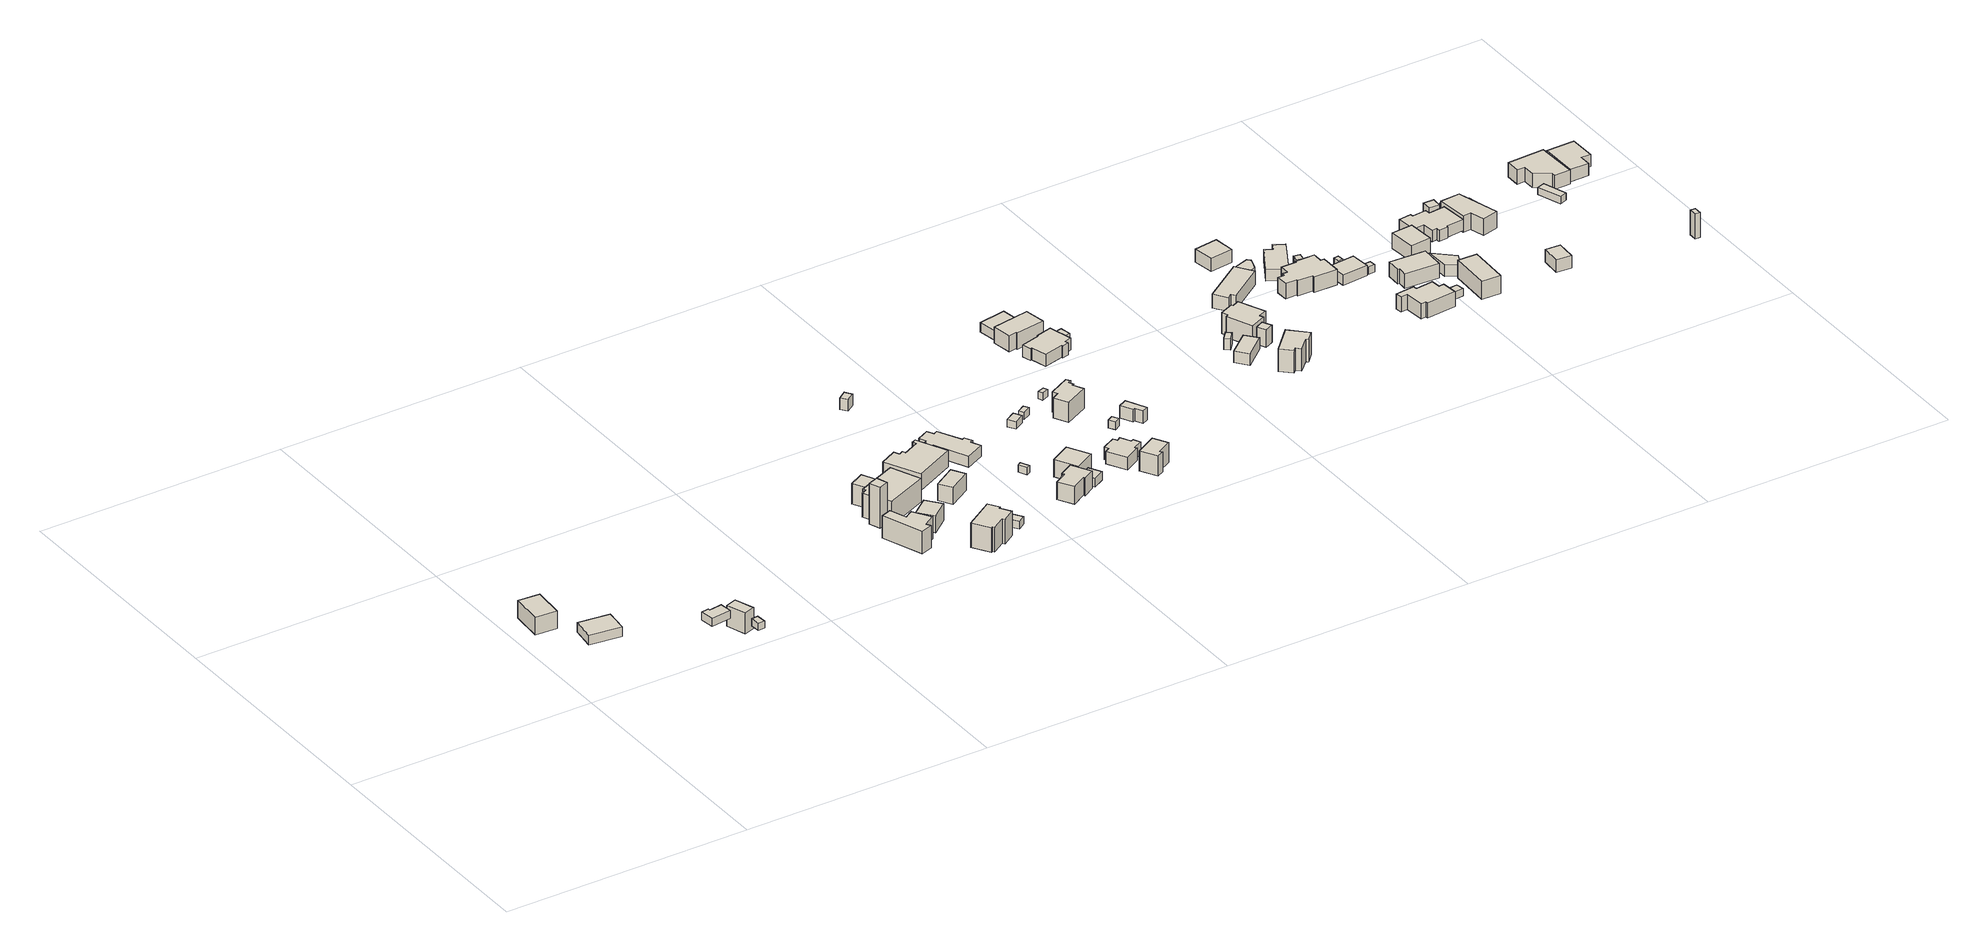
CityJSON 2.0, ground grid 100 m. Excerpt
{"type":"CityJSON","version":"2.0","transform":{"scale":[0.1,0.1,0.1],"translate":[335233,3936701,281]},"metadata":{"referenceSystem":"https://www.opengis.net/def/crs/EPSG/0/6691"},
"CityObjects":{
"building1":{"type":"Building","attributes":{"usage":"411","measuredHeight":8,"storeysAboveGround":2,"BuildingIDAttribute.prefecture":"14","BuildingIDAttribute.city":"14151","BuildingDetailAttribute.totalFloorArea":158.02,"BuildingDetailAttribute.buildingFootprintArea":79.01,"BuildingDetailAttribute.buildingStructureType":"601","BuildingDetailAttribute.buildingStructureOrgType":"1","BuildingDetailAttribute.orgUsage":"10","BuildingDetailAttribute.surveyYear":2015},"geometry":[{"type":"Solid","lod":"1","boundaries":[[[[0,1,2,3]],[[2,4,5,3]],[[1,6,4,2]],[[0,7,6,1]],[[3,5,7,0]],[[4,6,7,5]]]]}]},
"building2":{"type":"Building","attributes":{"usage":"413","measuredHeight":5.6,"storeysAboveGround":1,"BuildingIDAttribute.prefecture":"14","BuildingIDAttribute.city":"14151","BuildingDetailAttribute.totalFloorArea":98.59,"BuildingDetailAttribute.buildingFootprintArea":98.59,"BuildingDetailAttribute.buildingStructureType":"601","BuildingDetailAttribute.buildingStructureOrgType":"1","BuildingDetailAttribute.orgUsage":"30","BuildingDetailAttribute.surveyYear":2015},"geometry":[{"type":"Solid","lod":"1","boundaries":[[[[8,9,10,11]],[[10,12,13,11]],[[9,14,12,10]],[[8,15,14,9]],[[11,13,15,8]],[[12,14,15,13]]]]}]},
"building3":{"type":"Building","attributes":{"usage":"411","measuredHeight":3.6,"storeysAboveGround":1,"BuildingIDAttribute.prefecture":"14","BuildingIDAttribute.city":"14151","BuildingDetailAttribute.totalFloorArea":36.43,"BuildingDetailAttribute.buildingFootprintArea":36.43,"BuildingDetailAttribute.buildingStructureType":"601","BuildingDetailAttribute.buildingStructureOrgType":"1","BuildingDetailAttribute.orgUsage":"10","BuildingDetailAttribute.surveyYear":2015},"geometry":[{"type":"Solid","lod":"1","boundaries":[[[[16,17,18,19,20,21]],[[20,22,23,21]],[[19,24,22,20]],[[18,25,24,19]],[[17,26,25,18]],[[16,27,26,17]],[[21,23,27,16]],[[22,24,25,26,27,23]]]]}]},
"building4":{"type":"Building","attributes":{"usage":"411","measuredHeight":9.7,"storeysAboveGround":1,"BuildingIDAttribute.prefecture":"14","BuildingIDAttribute.city":"14151","BuildingDetailAttribute.totalFloorArea":30.58,"BuildingDetailAttribute.buildingFootprintArea":30.58,"BuildingDetailAttribute.buildingStructureType":"601","BuildingDetailAttribute.buildingStructureOrgType":"1","BuildingDetailAttribute.orgUsage":"10","BuildingDetailAttribute.surveyYear":2015,"BuildingLandSlideRiskAttribute.description":"1","BuildingLandSlideRiskAttribute.areaType":"1"},"geometry":[{"type":"Solid","lod":"1","boundaries":[[[[28,29,30,31]],[[30,32,33,31]],[[29,34,32,30]],[[28,35,34,29]],[[31,33,35,28]],[[32,34,35,33]]]]}]},
"building5":{"type":"Building","attributes":{"BuildingIDAttribute.prefecture":"14","BuildingIDAttribute.city":"14151","BuildingDetailAttribute.surveyYear":2015,"BuildingLandSlideRiskAttribute.description":"1","BuildingLandSlideRiskAttribute.areaType":"1"},"geometry":[{"type":"Solid","lod":"1","boundaries":[[[[36,37,38,39]],[[38,40,41,39]],[[37,42,40,38]],[[36,43,42,37]],[[39,41,43,36]],[[40,42,43,41]]]]}]},
"building6":{"type":"Building","attributes":{"measuredHeight":18.6,"BuildingIDAttribute.prefecture":"14","BuildingIDAttribute.city":"14151","BuildingDetailAttribute.surveyYear":2015,"BuildingLandSlideRiskAttribute.description":"1","BuildingLandSlideRiskAttribute.areaType":"1"},"geometry":[{"type":"Solid","lod":"1","boundaries":[[[[44,45,46,47]],[[46,48,49,47]],[[45,50,48,46]],[[44,51,50,45]],[[47,49,51,44]],[[48,50,51,49]]]]}]},
"building7":{"type":"Building","attributes":{"usage":"411","measuredHeight":10.2,"storeysAboveGround":2,"BuildingIDAttribute.prefecture":"14","BuildingIDAttribute.city":"14151","BuildingDetailAttribute.totalFloorArea":179.81,"BuildingDetailAttribute.buildingFootprintArea":89.91,"BuildingDetailAttribute.buildingStructureType":"601","BuildingDetailAttribute.buildingStructureOrgType":"1","BuildingDetailAttribute.orgUsage":"10","BuildingDetailAttribute.surveyYear":2015,"BuildingLandSlideRiskAttribute.description":"1","BuildingLandSlideRiskAttribute.areaType":"1"},"geometry":[{"type":"Solid","lod":"1","boundaries":[[[[52,53,54,55,56,57,58,59]],[[58,60,61,59]],[[57,62,60,58]],[[56,63,62,57]],[[55,64,63,56]],[[54,65,64,55]],[[53,66,65,54]],[[52,67,66,53]],[[59,61,67,52]],[[60,62,63,64,65,66,67,61]]]]}]},
"building8":{"type":"Building","attributes":{"usage":"411","measuredHeight":12.3,"storeysAboveGround":1,"BuildingIDAttribute.prefecture":"14","BuildingIDAttribute.city":"14151","BuildingDetailAttribute.totalFloorArea":30.19,"BuildingDetailAttribute.buildingFootprintArea":30.19,"BuildingDetailAttribute.buildingStructureType":"601","BuildingDetailAttribute.buildingStructureOrgType":"1","BuildingDetailAttribute.orgUsage":"10","BuildingDetailAttribute.surveyYear":2015,"BuildingLandSlideRiskAttribute.description":"1","BuildingLandSlideRiskAttribute.areaType":"1"},"geometry":[{"type":"Solid","lod":"1","boundaries":[[[[68,69,70,71]],[[70,72,73,71]],[[69,74,72,70]],[[68,75,74,69]],[[71,73,75,68]],[[72,74,75,73]]]]}]},
"building9":{"type":"Building","attributes":{"usage":"411","measuredHeight":12.7,"storeysAboveGround":2,"BuildingIDAttribute.prefecture":"14","BuildingIDAttribute.city":"14151","BuildingDetailAttribute.totalFloorArea":343,"BuildingDetailAttribute.buildingFootprintArea":171.5,"BuildingDetailAttribute.buildingStructureType":"601","BuildingDetailAttribute.buildingStructureOrgType":"1","BuildingDetailAttribute.orgUsage":"10","BuildingDetailAttribute.surveyYear":2015,"BuildingLandSlideRiskAttribute.description":"1","BuildingLandSlideRiskAttribute.areaType":"1"},"geometry":[{"type":"Solid","lod":"1","boundaries":[[[[76,77,78,79,80,81,82,83]],[[82,84,85,83]],[[81,86,84,82]],[[80,87,86,81]],[[79,88,87,80]],[[78,89,88,79]],[[77,90,89,78]],[[76,91,90,77]],[[83,85,91,76]],[[84,86,87,88,89,90,91,85]]]]}]},
"building10":{"type":"Building","attributes":{"usage":"411","measuredHeight":8,"storeysAboveGround":1,"BuildingIDAttribute.prefecture":"14","BuildingIDAttribute.city":"14151","BuildingDetailAttribute.totalFloorArea":50.94,"BuildingDetailAttribute.buildingFootprintArea":50.94,"BuildingDetailAttribute.buildingStructureType":"601","BuildingDetailAttribute.buildingStructureOrgType":"1","BuildingDetailAttribute.orgUsage":"10","BuildingDetailAttribute.surveyYear":2015,"BuildingLandSlideRiskAttribute.description":"1","BuildingLandSlideRiskAttribute.areaType":"1"},"geometry":[{"type":"Solid","lod":"1","boundaries":[[[[92,93,94,95]],[[94,96,97,95]],[[93,98,96,94]],[[92,99,98,93]],[[95,97,99,92]],[[96,98,99,97]]]]}]},
"building11":{"type":"Building","attributes":{"usage":"411","measuredHeight":11.7,"storeysAboveGround":1,"BuildingIDAttribute.prefecture":"14","BuildingIDAttribute.city":"14151","BuildingDetailAttribute.totalFloorArea":101.16,"BuildingDetailAttribute.buildingFootprintArea":101.16,"BuildingDetailAttribute.buildingStructureType":"601","BuildingDetailAttribute.buildingStructureOrgType":"1","BuildingDetailAttribute.orgUsage":"10","BuildingDetailAttribute.surveyYear":2015,"BuildingLandSlideRiskAttribute.description":"1","BuildingLandSlideRiskAttribute.areaType":"1"},"geometry":[{"type":"Solid","lod":"1","boundaries":[[[[100,101,102,103,104,105,106,107,108,109]],[[108,110,111,109]],[[107,112,110,108]],[[106,113,112,107]],[[105,114,113,106]],[[104,115,114,105]],[[103,116,115,104]],[[102,117,116,103]],[[101,118,117,102]],[[100,119,118,101]],[[109,111,119,100]],[[110,112,113,114,115,116,117,118,119,111]]]]}]},
"building12":{"type":"Building","attributes":{"usage":"411","measuredHeight":3.4,"storeysAboveGround":1,"BuildingIDAttribute.prefecture":"14","BuildingIDAttribute.city":"14151","BuildingDetailAttribute.totalFloorArea":14.78,"BuildingDetailAttribute.buildingFootprintArea":14.78,"BuildingDetailAttribute.buildingStructureType":"601","BuildingDetailAttribute.buildingStructureOrgType":"1","BuildingDetailAttribute.orgUsage":"10","BuildingDetailAttribute.surveyYear":2015},"geometry":[{"type":"Solid","lod":"1","boundaries":[[[[120,121,122,123]],[[122,124,125,123]],[[121,126,124,122]],[[120,127,126,121]],[[123,125,127,120]],[[124,126,127,125]]]]}]},
"building13":{"type":"Building","attributes":{"usage":"413","measuredHeight":7.9,"storeysAboveGround":2,"BuildingIDAttribute.prefecture":"14","BuildingIDAttribute.city":"14151","BuildingDetailAttribute.totalFloorArea":88.76,"BuildingDetailAttribute.buildingFootprintArea":44.38,"BuildingDetailAttribute.buildingStructureType":"601","BuildingDetailAttribute.buildingStructureOrgType":"1","BuildingDetailAttribute.orgUsage":"30","BuildingDetailAttribute.surveyYear":2015},"geometry":[{"type":"Solid","lod":"1","boundaries":[[[[128,129,130,131]],[[130,132,133,131]],[[129,134,132,130]],[[128,135,134,129]],[[131,133,135,128]],[[132,134,135,133]]]]}]},
"building14":{"type":"Building","attributes":{"usage":"413","measuredHeight":9,"storeysAboveGround":2,"BuildingIDAttribute.prefecture":"14","BuildingIDAttribute.city":"14151","BuildingDetailAttribute.totalFloorArea":350.85,"BuildingDetailAttribute.buildingFootprintArea":175.43,"BuildingDetailAttribute.buildingStructureType":"601","BuildingDetailAttribute.buildingStructureOrgType":"1","BuildingDetailAttribute.orgUsage":"30","BuildingDetailAttribute.surveyYear":2015},"geometry":[{"type":"Solid","lod":"1","boundaries":[[[[136,137,138,139,140,141,142,143,144,145]],[[144,146,147,145]],[[143,148,146,144]],[[142,149,148,143]],[[141,150,149,142]],[[140,151,150,141]],[[139,152,151,140]],[[138,153,152,139]],[[137,154,153,138]],[[136,155,154,137]],[[145,147,155,136]],[[146,148,149,150,151,152,153,154,155,147]]]]}]},
"building15":{"type":"Building","attributes":{"usage":"402","measuredHeight":5.9,"storeysAboveGround":2,"BuildingIDAttribute.prefecture":"14","BuildingIDAttribute.city":"14151","BuildingDetailAttribute.totalFloorArea":303.35,"BuildingDetailAttribute.buildingFootprintArea":151.68,"BuildingDetailAttribute.buildingStructureType":"601","BuildingDetailAttribute.buildingStructureOrgType":"1","BuildingDetailAttribute.orgUsage":"72","BuildingDetailAttribute.surveyYear":2015},"geometry":[{"type":"Solid","lod":"1","boundaries":[[[[156,157,158,159,160,161,162,163,164,165,166,167,168,169,170,171]],[[170,172,173,171]],[[169,174,172,170]],[[168,175,174,169]],[[167,176,175,168]],[[166,177,176,167]],[[165,178,177,166]],[[164,179,178,165]],[[163,180,179,164]],[[162,181,180,163]],[[161,182,181,162]],[[160,183,182,161]],[[159,184,183,160]],[[158,185,184,159]],[[157,186,185,158]],[[156,187,186,157]],[[171,173,187,156]],[[172,174,175,176,177,178,179,180,181,182,183,184,185,186,187,173]]]]}]},
"building16":{"type":"Building","attributes":{"measuredHeight":4.9,"BuildingIDAttribute.prefecture":"14","BuildingIDAttribute.city":"14151","BuildingDetailAttribute.surveyYear":2015,"BuildingLandSlideRiskAttribute.description":"1","BuildingLandSlideRiskAttribute.areaType":"1"},"geometry":[{"type":"Solid","lod":"1","boundaries":[[[[188,189,190,191]],[[190,192,193,191]],[[189,194,192,190]],[[188,195,194,189]],[[191,193,195,188]],[[192,194,195,193]]]]}]},
"building17":{"type":"Building","attributes":{"BuildingIDAttribute.prefecture":"14","BuildingIDAttribute.city":"14151","BuildingDetailAttribute.surveyYear":2015},"geometry":[{"type":"Solid","lod":"1","boundaries":[[[[196,197,198,199]],[[198,200,201,199]],[[197,202,200,198]],[[196,203,202,197]],[[199,201,203,196]],[[200,202,203,201]]]]}]},
"building18":{"type":"Building","attributes":{"usage":"411","measuredHeight":8.3,"storeysAboveGround":2,"BuildingIDAttribute.prefecture":"14","BuildingIDAttribute.city":"14151","BuildingDetailAttribute.totalFloorArea":132.23,"BuildingDetailAttribute.buildingFootprintArea":66.11,"BuildingDetailAttribute.buildingStructureType":"601","BuildingDetailAttribute.buildingStructureOrgType":"1","BuildingDetailAttribute.orgUsage":"10","BuildingDetailAttribute.surveyYear":2015},"geometry":[{"type":"Solid","lod":"1","boundaries":[[[[204,205,206,207,208,209,210,211]],[[210,212,213,211]],[[209,214,212,210]],[[208,215,214,209]],[[207,216,215,208]],[[206,217,216,207]],[[205,218,217,206]],[[204,219,218,205]],[[211,213,219,204]],[[212,214,215,216,217,218,219,213]]]]}]},
"building19":{"type":"Building","attributes":{"measuredHeight":4,"BuildingIDAttribute.prefecture":"14","BuildingIDAttribute.city":"14151","BuildingDetailAttribute.surveyYear":2015},"geometry":[{"type":"Solid","lod":"1","boundaries":[[[[220,221,222,223]],[[222,224,225,223]],[[221,226,224,222]],[[220,227,226,221]],[[223,225,227,220]],[[224,226,227,225]]]]}]},
"building20":{"type":"Building","attributes":{"usage":"411","measuredHeight":8.5,"storeysAboveGround":2,"BuildingIDAttribute.prefecture":"14","BuildingIDAttribute.city":"14151","BuildingDetailAttribute.totalFloorArea":126.41,"BuildingDetailAttribute.buildingFootprintArea":63.2,"BuildingDetailAttribute.buildingStructureType":"601","BuildingDetailAttribute.buildingStructureOrgType":"1","BuildingDetailAttribute.orgUsage":"10","BuildingDetailAttribute.surveyYear":2015},"geometry":[{"type":"Solid","lod":"1","boundaries":[[[[228,229,230,231]],[[230,232,233,231]],[[229,234,232,230]],[[228,235,234,229]],[[231,233,235,228]],[[232,234,235,233]]]]}]},
"building21":{"type":"Building","attributes":{"BuildingIDAttribute.prefecture":"14","BuildingIDAttribute.city":"14151","BuildingDetailAttribute.surveyYear":2015},"geometry":[{"type":"Solid","lod":"1","boundaries":[[[[236,237,238,239]],[[238,240,241,239]],[[237,242,240,238]],[[236,243,242,237]],[[239,241,243,236]],[[240,242,243,241]]]]}]},
"building22":{"type":"Building","attributes":{"measuredHeight":6.2,"BuildingIDAttribute.prefecture":"14","BuildingIDAttribute.city":"14151","BuildingDetailAttribute.surveyYear":2015},"geometry":[{"type":"Solid","lod":"1","boundaries":[[[[244,245,246,247,248,249,250,251,252,253,254,255]],[[254,256,257,255]],[[253,258,256,254]],[[252,259,258,253]],[[251,260,259,252]],[[250,261,260,251]],[[249,262,261,250]],[[248,263,262,249]],[[247,264,263,248]],[[246,265,264,247]],[[245,266,265,246]],[[244,267,266,245]],[[255,257,267,244]],[[256,258,259,260,261,262,263,264,265,266,267,257]]]]}]},
"building23":{"type":"Building","attributes":{"BuildingIDAttribute.prefecture":"14","BuildingIDAttribute.city":"14151","BuildingDetailAttribute.surveyYear":2015},"geometry":[{"type":"Solid","lod":"1","boundaries":[[[[268,269,270,271]],[[270,272,273,271]],[[269,274,272,270]],[[268,275,274,269]],[[271,273,275,268]],[[272,274,275,273]]]]}]},
"building24":{"type":"Building","attributes":{"usage":"411","measuredHeight":8.8,"storeysAboveGround":1,"BuildingIDAttribute.prefecture":"14","BuildingIDAttribute.city":"14151","BuildingDetailAttribute.totalFloorArea":54.33,"BuildingDetailAttribute.buildingFootprintArea":54.33,"BuildingDetailAttribute.buildingStructureType":"601","BuildingDetailAttribute.buildingStructureOrgType":"1","BuildingDetailAttribute.orgUsage":"10","BuildingDetailAttribute.surveyYear":2015},"geometry":[{"type":"Solid","lod":"1","boundaries":[[[[276,277,278,279,280,281]],[[280,282,283,281]],[[279,284,282,280]],[[278,285,284,279]],[[277,286,285,278]],[[276,287,286,277]],[[281,283,287,276]],[[282,284,285,286,287,283]]]]}]},
"building25":{"type":"Building","attributes":{"usage":"411","measuredHeight":9.1,"storeysAboveGround":2,"BuildingIDAttribute.prefecture":"14","BuildingIDAttribute.city":"14151","BuildingDetailAttribute.totalFloorArea":153.65,"BuildingDetailAttribute.buildingFootprintArea":76.83,"BuildingDetailAttribute.buildingStructureType":"601","BuildingDetailAttribute.buildingStructureOrgType":"1","BuildingDetailAttribute.orgUsage":"10","BuildingDetailAttribute.surveyYear":2015},"geometry":[{"type":"Solid","lod":"1","boundaries":[[[[288,289,290,291,292,293,294,295,296,297]],[[296,298,299,297]],[[295,300,298,296]],[[294,301,300,295]],[[293,302,301,294]],[[292,303,302,293]],[[291,304,303,292]],[[290,305,304,291]],[[289,306,305,290]],[[288,307,306,289]],[[297,299,307,288]],[[298,300,301,302,303,304,305,306,307,299]]]]}]},
"building26":{"type":"Building","attributes":{"measuredHeight":3.6,"BuildingIDAttribute.prefecture":"14","BuildingIDAttribute.city":"14151","BuildingDetailAttribute.surveyYear":2015},"geometry":[{"type":"Solid","lod":"1","boundaries":[[[[308,309,310,311]],[[310,312,313,311]],[[309,314,312,310]],[[308,315,314,309]],[[311,313,315,308]],[[312,314,315,313]]]]}]},
"building27":{"type":"Building","attributes":{"BuildingIDAttribute.prefecture":"14","BuildingIDAttribute.city":"14151","BuildingDetailAttribute.surveyYear":2015},"geometry":[{"type":"Solid","lod":"1","boundaries":[[[[316,317,318,319]],[[318,320,321,319]],[[317,322,320,318]],[[316,323,322,317]],[[319,321,323,316]],[[320,322,323,321]]]]}]},
"building28":{"type":"Building","attributes":{"usage":"431","measuredHeight":5.6,"storeysAboveGround":1,"BuildingIDAttribute.prefecture":"14","BuildingIDAttribute.city":"14151","BuildingDetailAttribute.totalFloorArea":30.93,"BuildingDetailAttribute.buildingFootprintArea":30.93,"BuildingDetailAttribute.buildingStructureType":"610","BuildingDetailAttribute.buildingStructureOrgType":"2","BuildingDetailAttribute.orgUsage":"143","BuildingDetailAttribute.surveyYear":2015},"geometry":[{"type":"Solid","lod":"1","boundaries":[[[[324,325,326,327,328,329]],[[328,330,331,329]],[[327,332,330,328]],[[326,333,332,327]],[[325,334,333,326]],[[324,335,334,325]],[[329,331,335,324]],[[330,332,333,334,335,331]]]]}]},
"building29":{"type":"Building","attributes":{"usage":"411","measuredHeight":6.2,"storeysAboveGround":1,"BuildingIDAttribute.prefecture":"14","BuildingIDAttribute.city":"14151","BuildingDetailAttribute.totalFloorArea":119.55,"BuildingDetailAttribute.buildingFootprintArea":119.55,"BuildingDetailAttribute.buildingStructureType":"601","BuildingDetailAttribute.buildingStructureOrgType":"1","BuildingDetailAttribute.orgUsage":"10","BuildingDetailAttribute.surveyYear":2015},"geometry":[{"type":"Solid","lod":"1","boundaries":[[[[336,337,338,339,340,341,342,343,344,345,346,347]],[[346,348,349,347]],[[345,350,348,346]],[[344,351,350,345]],[[343,352,351,344]],[[342,353,352,343]],[[341,354,353,342]],[[340,355,354,341]],[[339,356,355,340]],[[338,357,356,339]],[[337,358,357,338]],[[336,359,358,337]],[[347,349,359,336]],[[348,350,351,352,353,354,355,356,357,358,359,349]]]]}]},
"building30":{"type":"Building","attributes":{"usage":"411","measuredHeight":7.7,"storeysAboveGround":2,"BuildingIDAttribute.prefecture":"14","BuildingIDAttribute.city":"14151","BuildingDetailAttribute.totalFloorArea":180.57,"BuildingDetailAttribute.buildingFootprintArea":90.29,"BuildingDetailAttribute.buildingStructureType":"601","BuildingDetailAttribute.buildingStructureOrgType":"1","BuildingDetailAttribute.orgUsage":"10","BuildingDetailAttribute.surveyYear":2015},"geometry":[{"type":"Solid","lod":"1","boundaries":[[[[360,361,362,363,364,365]],[[364,366,367,365]],[[363,368,366,364]],[[362,369,368,363]],[[361,370,369,362]],[[360,371,370,361]],[[365,367,371,360]],[[366,368,369,370,371,367]]]]}]},
"building31":{"type":"Building","attributes":{"usage":"411","measuredHeight":4.7,"storeysAboveGround":1,"BuildingIDAttribute.prefecture":"14","BuildingIDAttribute.city":"14151","BuildingDetailAttribute.totalFloorArea":70.05,"BuildingDetailAttribute.buildingFootprintArea":70.05,"BuildingDetailAttribute.buildingStructureType":"601","BuildingDetailAttribute.buildingStructureOrgType":"1","BuildingDetailAttribute.orgUsage":"10","BuildingDetailAttribute.surveyYear":2015},"geometry":[{"type":"Solid","lod":"1","boundaries":[[[[372,373,374,375]],[[374,376,377,375]],[[373,378,376,374]],[[372,379,378,373]],[[375,377,379,372]],[[376,378,379,377]]]]}]},
"building32":{"type":"Building","attributes":{"BuildingIDAttribute.prefecture":"14","BuildingIDAttribute.city":"14151","BuildingDetailAttribute.surveyYear":2015},"geometry":[{"type":"Solid","lod":"1","boundaries":[[[[380,381,382,383]],[[382,384,385,383]],[[381,386,384,382]],[[380,387,386,381]],[[383,385,387,380]],[[384,386,387,385]]]]}]},
"building33":{"type":"Building","attributes":{"usage":"411","measuredHeight":9.5,"storeysAboveGround":1,"BuildingIDAttribute.prefecture":"14","BuildingIDAttribute.city":"14151","BuildingDetailAttribute.totalFloorArea":54.82,"BuildingDetailAttribute.buildingFootprintArea":54.82,"BuildingDetailAttribute.buildingStructureType":"601","BuildingDetailAttribute.buildingStructureOrgType":"1","BuildingDetailAttribute.orgUsage":"10","BuildingDetailAttribute.surveyYear":2015},"geometry":[{"type":"Solid","lod":"1","boundaries":[[[[388,389,390,391]],[[390,392,393,391]],[[389,394,392,390]],[[388,395,394,389]],[[391,393,395,388]],[[392,394,395,393]]]]}]},
"building34":{"type":"Building","attributes":{"usage":"411","measuredHeight":5.6,"storeysAboveGround":1,"BuildingIDAttribute.prefecture":"14","BuildingIDAttribute.city":"14151","BuildingDetailAttribute.totalFloorArea":8.35,"BuildingDetailAttribute.buildingFootprintArea":8.35,"BuildingDetailAttribute.buildingStructureType":"601","BuildingDetailAttribute.buildingStructureOrgType":"1","BuildingDetailAttribute.orgUsage":"10","BuildingDetailAttribute.surveyYear":2015},"geometry":[{"type":"Solid","lod":"1","boundaries":[[[[396,397,398,399]],[[398,400,401,399]],[[397,402,400,398]],[[396,403,402,397]],[[399,401,403,396]],[[400,402,403,401]]]]}]},
"building35":{"type":"Building","attributes":{"usage":"411","measuredHeight":10.2,"storeysAboveGround":2,"BuildingIDAttribute.prefecture":"14","BuildingIDAttribute.city":"14151","BuildingDetailAttribute.totalFloorArea":150.06,"BuildingDetailAttribute.buildingFootprintArea":75.03,"BuildingDetailAttribute.buildingStructureType":"601","BuildingDetailAttribute.buildingStructureOrgType":"1","BuildingDetailAttribute.orgUsage":"10","BuildingDetailAttribute.surveyYear":2015},"geometry":[{"type":"Solid","lod":"1","boundaries":[[[[404,405,406,407,408,409,410,411]],[[410,412,413,411]],[[409,414,412,410]],[[408,415,414,409]],[[407,416,415,408]],[[406,417,416,407]],[[405,418,417,406]],[[404,419,418,405]],[[411,413,419,404]],[[412,414,415,416,417,418,419,413]]]]}]},
"building36":{"type":"Building","attributes":{"measuredHeight":10.4,"BuildingIDAttribute.prefecture":"14","BuildingIDAttribute.city":"14151","BuildingDetailAttribute.surveyYear":2015},"geometry":[{"type":"Solid","lod":"1","boundaries":[[[[420,421,422,423]],[[422,424,425,423]],[[421,426,424,422]],[[420,427,426,421]],[[423,425,427,420]],[[424,426,427,425]]]]}]},
"building37":{"type":"Building","attributes":{"usage":"411","measuredHeight":10.1,"storeysAboveGround":2,"BuildingIDAttribute.prefecture":"14","BuildingIDAttribute.city":"14151","BuildingDetailAttribute.totalFloorArea":190.85,"BuildingDetailAttribute.buildingFootprintArea":95.42,"BuildingDetailAttribute.buildingStructureType":"601","BuildingDetailAttribute.buildingStructureOrgType":"1","BuildingDetailAttribute.orgUsage":"10","BuildingDetailAttribute.surveyYear":2015},"geometry":[{"type":"Solid","lod":"1","boundaries":[[[[428,429,430,431,432,433,434,435,436,437]],[[436,438,439,437]],[[435,440,438,436]],[[434,441,440,435]],[[433,442,441,434]],[[432,443,442,433]],[[431,444,443,432]],[[430,445,444,431]],[[429,446,445,430]],[[428,447,446,429]],[[437,439,447,428]],[[438,440,441,442,443,444,445,446,447,439]]]]}]},
"building38":{"type":"Building","attributes":{"usage":"441","measuredHeight":7.4,"storeysAboveGround":1,"BuildingIDAttribute.prefecture":"14","BuildingIDAttribute.city":"14151","BuildingDetailAttribute.totalFloorArea":125.45,"BuildingDetailAttribute.buildingFootprintArea":125.45,"BuildingDetailAttribute.buildingStructureType":"610","BuildingDetailAttribute.buildingStructureOrgType":"2","BuildingDetailAttribute.orgUsage":"172","BuildingDetailAttribute.surveyYear":2015},"geometry":[{"type":"Solid","lod":"1","boundaries":[[[[448,449,450,451,452,453]],[[452,454,455,453]],[[451,456,454,452]],[[450,457,456,451]],[[449,458,457,450]],[[448,459,458,449]],[[453,455,459,448]],[[454,456,457,458,459,455]]]]}]},
"building39":{"type":"Building","attributes":{"measuredHeight":5.8,"BuildingIDAttribute.prefecture":"14","BuildingIDAttribute.city":"14151","BuildingDetailAttribute.surveyYear":2015},"geometry":[{"type":"Solid","lod":"1","boundaries":[[[[460,461,462,463,464]],[[463,465,466,464]],[[462,467,465,463]],[[461,468,467,462]],[[460,469,468,461]],[[464,466,469,460]],[[465,467,468,469,466]]]]}]},
"building40":{"type":"Building","attributes":{"usage":"413","measuredHeight":5.8,"storeysAboveGround":2,"BuildingIDAttribute.prefecture":"14","BuildingIDAttribute.city":"14151","BuildingDetailAttribute.totalFloorArea":111.62,"BuildingDetailAttribute.buildingFootprintArea":55.81,"BuildingDetailAttribute.buildingStructureType":"601","BuildingDetailAttribute.buildingStructureOrgType":"1","BuildingDetailAttribute.orgUsage":"30","BuildingDetailAttribute.surveyYear":2015},"geometry":[{"type":"Solid","lod":"1","boundaries":[[[[470,471,472,473]],[[472,474,475,473]],[[471,476,474,472]],[[470,477,476,471]],[[473,475,477,470]],[[474,476,477,475]]]]}]},
"building41":{"type":"Building","attributes":{"usage":"411","measuredHeight":7.7,"storeysAboveGround":1,"BuildingIDAttribute.prefecture":"14","BuildingIDAttribute.city":"14151","BuildingDetailAttribute.totalFloorArea":169.45,"BuildingDetailAttribute.buildingFootprintArea":169.45,"BuildingDetailAttribute.buildingStructureType":"601","BuildingDetailAttribute.buildingStructureOrgType":"1","BuildingDetailAttribute.orgUsage":"10","BuildingDetailAttribute.surveyYear":2015},"geometry":[{"type":"Solid","lod":"1","boundaries":[[[[478,479,480,481,482,483,484,485,486,487,488,489,490,491,492,493]],[[492,494,495,493]],[[491,496,494,492]],[[490,497,496,491]],[[489,498,497,490]],[[488,499,498,489]],[[487,500,499,488]],[[486,501,500,487]],[[485,502,501,486]],[[484,503,502,485]],[[483,504,503,484]],[[482,505,504,483]],[[481,506,505,482]],[[480,507,506,481]],[[479,508,507,480]],[[478,509,508,479]],[[493,495,509,478]],[[494,496,497,498,499,500,501,502,503,504,505,506,507,508,509,495]]]]}]},
"building42":{"type":"Building","attributes":{"usage":"441","measuredHeight":6,"storeysAboveGround":1,"BuildingIDAttribute.prefecture":"14","BuildingIDAttribute.city":"14151","BuildingDetailAttribute.totalFloorArea":97.37,"BuildingDetailAttribute.buildingFootprintArea":97.37,"BuildingDetailAttribute.buildingStructureType":"601","BuildingDetailAttribute.buildingStructureOrgType":"1","BuildingDetailAttribute.orgUsage":"180","BuildingDetailAttribute.surveyYear":2015},"geometry":[{"type":"Solid","lod":"1","boundaries":[[[[510,511,512,513,514,515]],[[514,516,517,515]],[[513,518,516,514]],[[512,519,518,513]],[[511,520,519,512]],[[510,521,520,511]],[[515,517,521,510]],[[516,518,519,520,521,517]]]]}]},
"building43":{"type":"Building","attributes":{"usage":"411","measuredHeight":7.4,"storeysAboveGround":1,"BuildingIDAttribute.prefecture":"14","BuildingIDAttribute.city":"14151","BuildingDetailAttribute.totalFloorArea":125.58,"BuildingDetailAttribute.buildingFootprintArea":125.58,"BuildingDetailAttribute.buildingStructureType":"601","BuildingDetailAttribute.buildingStructureOrgType":"1","BuildingDetailAttribute.orgUsage":"10","BuildingDetailAttribute.surveyYear":2015},"geometry":[{"type":"Solid","lod":"1","boundaries":[[[[522,523,524,525,526,527,528,529,530,531,532,533]],[[532,534,535,533]],[[531,536,534,532]],[[530,537,536,531]],[[529,538,537,530]],[[528,539,538,529]],[[527,540,539,528]],[[526,541,540,527]],[[525,542,541,526]],[[524,543,542,525]],[[523,544,543,524]],[[522,545,544,523]],[[533,535,545,522]],[[534,536,537,538,539,540,541,542,543,544,545,535]]]]}]},
"building44":{"type":"Building","attributes":{"BuildingIDAttribute.prefecture":"14","BuildingIDAttribute.city":"14151","BuildingDetailAttribute.surveyYear":2015},"geometry":[{"type":"Solid","lod":"1","boundaries":[[[[546,547,548,549]],[[548,550,551,549]],[[547,552,550,548]],[[546,553,552,547]],[[549,551,553,546]],[[550,552,553,551]]]]}]},
"building45":{"type":"Building","attributes":{"usage":"411","measuredHeight":5.8,"storeysAboveGround":1,"BuildingIDAttribute.prefecture":"14","BuildingIDAttribute.city":"14151","BuildingDetailAttribute.totalFloorArea":81.58,"BuildingDetailAttribute.buildingFootprintArea":81.58,"BuildingDetailAttribute.buildingStructureType":"610","BuildingDetailAttribute.buildingStructureOrgType":"2","BuildingDetailAttribute.orgUsage":"10","BuildingDetailAttribute.surveyYear":2015},"geometry":[{"type":"Solid","lod":"1","boundaries":[[[[554,555,556,557,558,559]],[[558,560,561,559]],[[557,562,560,558]],[[556,563,562,557]],[[555,564,563,556]],[[554,565,564,555]],[[559,561,565,554]],[[560,562,563,564,565,561]]]]}]},
"building46":{"type":"Building","attributes":{"BuildingIDAttribute.prefecture":"14","BuildingIDAttribute.city":"14151","BuildingDetailAttribute.surveyYear":2015},"geometry":[{"type":"Solid","lod":"1","boundaries":[[[[566,567,568,569]],[[568,570,571,569]],[[567,572,570,568]],[[566,573,572,567]],[[569,571,573,566]],[[570,572,573,571]]]]}]},
"building47":{"type":"Building","attributes":{"usage":"411","storeysAboveGround":1,"BuildingIDAttribute.prefecture":"14","BuildingIDAttribute.city":"14151","BuildingDetailAttribute.totalFloorArea":10.21,"BuildingDetailAttribute.buildingFootprintArea":10.21,"BuildingDetailAttribute.buildingStructureType":"601","BuildingDetailAttribute.buildingStructureOrgType":"1","BuildingDetailAttribute.orgUsage":"10","BuildingDetailAttribute.surveyYear":2015},"geometry":[{"type":"Solid","lod":"1","boundaries":[[[[574,575,576,577]],[[576,578,579,577]],[[575,580,578,576]],[[574,581,580,575]],[[577,579,581,574]],[[578,580,581,579]]]]}]},
"building48":{"type":"Building","attributes":{"BuildingIDAttribute.prefecture":"14","BuildingIDAttribute.city":"14151","BuildingDetailAttribute.surveyYear":2015},"geometry":[{"type":"Solid","lod":"1","boundaries":[[[[582,583,584,585]],[[584,586,587,585]],[[583,588,586,584]],[[582,589,588,583]],[[585,587,589,582]],[[586,588,589,587]]]]}]},
"building49":{"type":"Building","attributes":{"usage":"411","measuredHeight":7.1,"storeysAboveGround":2,"BuildingIDAttribute.prefecture":"14","BuildingIDAttribute.city":"14151","BuildingDetailAttribute.totalFloorArea":193.07,"BuildingDetailAttribute.buildingFootprintArea":96.53,"BuildingDetailAttribute.buildingStructureType":"601","BuildingDetailAttribute.buildingStructureOrgType":"1","BuildingDetailAttribute.orgUsage":"10","BuildingDetailAttribute.surveyYear":2015},"geometry":[{"type":"Solid","lod":"1","boundaries":[[[[590,591,592,593,594,595]],[[594,596,597,595]],[[593,598,596,594]],[[592,599,598,593]],[[591,600,599,592]],[[590,601,600,591]],[[595,597,601,590]],[[596,598,599,600,601,597]]]]}]},
"building50":{"type":"Building","attributes":{"usage":"411","measuredHeight":10.2,"storeysAboveGround":2,"BuildingIDAttribute.prefecture":"14","BuildingIDAttribute.city":"14151","BuildingDetailAttribute.totalFloorArea":217.52,"BuildingDetailAttribute.buildingFootprintArea":108.76,"BuildingDetailAttribute.buildingStructureType":"601","BuildingDetailAttribute.buildingStructureOrgType":"1","BuildingDetailAttribute.orgUsage":"10","BuildingDetailAttribute.surveyYear":2015},"geometry":[{"type":"Solid","lod":"1","boundaries":[[[[602,603,604,605]],[[604,606,607,605]],[[603,608,606,604]],[[602,609,608,603]],[[605,607,609,602]],[[606,608,609,607]]]]}]},
"building51":{"type":"Building","attributes":{"usage":"411","measuredHeight":5.4,"storeysAboveGround":1,"BuildingIDAttribute.prefecture":"14","BuildingIDAttribute.city":"14151","BuildingDetailAttribute.totalFloorArea":42.17,"BuildingDetailAttribute.buildingFootprintArea":42.17,"BuildingDetailAttribute.buildingStructureType":"601","BuildingDetailAttribute.buildingStructureOrgType":"1","BuildingDetailAttribute.orgUsage":"10","BuildingDetailAttribute.surveyYear":2015},"geometry":[{"type":"Solid","lod":"1","boundaries":[[[[610,611,612,613]],[[612,614,615,613]],[[611,616,614,612]],[[610,617,616,611]],[[613,615,617,610]],[[614,616,617,615]]]]}]},
"building52":{"type":"Building","attributes":{"usage":"411","measuredHeight":6.7,"storeysAboveGround":1,"BuildingIDAttribute.prefecture":"14","BuildingIDAttribute.city":"14151","BuildingDetailAttribute.totalFloorArea":73.96,"BuildingDetailAttribute.buildingFootprintArea":73.96,"BuildingDetailAttribute.buildingStructureType":"601","BuildingDetailAttribute.buildingStructureOrgType":"1","BuildingDetailAttribute.orgUsage":"10","BuildingDetailAttribute.surveyYear":2015},"geometry":[{"type":"Solid","lod":"1","boundaries":[[[[618,619,620,621]],[[620,622,623,621]],[[619,624,622,620]],[[618,625,624,619]],[[621,623,625,618]],[[622,624,625,623]]]]}]},
"building53":{"type":"Building","attributes":{"usage":"411","measuredHeight":5.8,"storeysAboveGround":2,"BuildingIDAttribute.prefecture":"14","BuildingIDAttribute.city":"14151","BuildingDetailAttribute.totalFloorArea":208.44,"BuildingDetailAttribute.buildingFootprintArea":104.22,"BuildingDetailAttribute.buildingStructureType":"601","BuildingDetailAttribute.buildingStructureOrgType":"1","BuildingDetailAttribute.orgUsage":"10","BuildingDetailAttribute.surveyYear":2015},"geometry":[{"type":"Solid","lod":"1","boundaries":[[[[626,627,628,629,630,631,632,633,634,635,636,637,638,639]],[[638,640,641,639]],[[637,642,640,638]],[[636,643,642,637]],[[635,644,643,636]],[[634,645,644,635]],[[633,646,645,634]],[[632,647,646,633]],[[631,648,647,632]],[[630,649,648,631]],[[629,650,649,630]],[[628,651,650,629]],[[627,652,651,628]],[[626,653,652,627]],[[639,641,653,626]],[[640,642,643,644,645,646,647,648,649,650,651,652,653,641]]]]}]},
"building54":{"type":"Building","attributes":{"usage":"431","measuredHeight":5.5,"storeysAboveGround":1,"BuildingIDAttribute.prefecture":"14","BuildingIDAttribute.city":"14151","BuildingDetailAttribute.totalFloorArea":48.81,"BuildingDetailAttribute.buildingFootprintArea":48.81,"BuildingDetailAttribute.buildingStructureType":"610","BuildingDetailAttribute.buildingStructureOrgType":"2","BuildingDetailAttribute.orgUsage":"143","BuildingDetailAttribute.surveyYear":2015},"geometry":[{"type":"Solid","lod":"1","boundaries":[[[[654,655,656,657]],[[656,658,659,657]],[[655,660,658,656]],[[654,661,660,655]],[[657,659,661,654]],[[658,660,661,659]]]]}]},
"building55":{"type":"Building","attributes":{"measuredHeight":5.1,"BuildingIDAttribute.prefecture":"14","BuildingIDAttribute.city":"14151","BuildingDetailAttribute.surveyYear":2015},"geometry":[{"type":"Solid","lod":"1","boundaries":[[[[662,663,664,665]],[[664,666,667,665]],[[663,668,666,664]],[[662,669,668,663]],[[665,667,669,662]],[[666,668,669,667]]]]}]},
"building56":{"type":"Building","attributes":{"usage":"411","measuredHeight":8.7,"storeysAboveGround":1,"BuildingIDAttribute.prefecture":"14","BuildingIDAttribute.city":"14151","BuildingDetailAttribute.totalFloorArea":128.3,"BuildingDetailAttribute.buildingFootprintArea":128.3,"BuildingDetailAttribute.buildingStructureType":"601","BuildingDetailAttribute.buildingStructureOrgType":"1","BuildingDetailAttribute.orgUsage":"10","BuildingDetailAttribute.surveyYear":2015},"geometry":[{"type":"Solid","lod":"1","boundaries":[[[[670,671,672,673,674,675]],[[674,676,677,675]],[[673,678,676,674]],[[672,679,678,673]],[[671,680,679,672]],[[670,681,680,671]],[[675,677,681,670]],[[676,678,679,680,681,677]]]]}]},
"building57":{"type":"Building","attributes":{"measuredHeight":3.4,"BuildingIDAttribute.prefecture":"14","BuildingIDAttribute.city":"14151","BuildingDetailAttribute.surveyYear":2015},"geometry":[{"type":"Solid","lod":"1","boundaries":[[[[682,683,684,685]],[[684,686,687,685]],[[683,688,686,684]],[[682,689,688,683]],[[685,687,689,682]],[[686,688,689,687]]]]}]},
"building58":{"type":"Building","attributes":{"BuildingIDAttribute.prefecture":"14","BuildingIDAttribute.city":"14151","BuildingDetailAttribute.surveyYear":2015},"geometry":[{"type":"Solid","lod":"1","boundaries":[[[[690,691,692,693]],[[692,694,695,693]],[[691,696,694,692]],[[690,697,696,691]],[[693,695,697,690]],[[694,696,697,695]]]]}]},
"building59":{"type":"Building","attributes":{"measuredHeight":11.4,"BuildingIDAttribute.prefecture":"14","BuildingIDAttribute.city":"14151","BuildingDetailAttribute.surveyYear":2015},"geometry":[{"type":"Solid","lod":"1","boundaries":[[[[698,699,700,701]],[[700,702,703,701]],[[699,704,702,700]],[[698,705,704,699]],[[701,703,705,698]],[[702,704,705,703]]]]}]},
"building60":{"type":"Building","attributes":{"BuildingIDAttribute.prefecture":"14","BuildingIDAttribute.city":"14151","BuildingDetailAttribute.surveyYear":2015},"geometry":[{"type":"Solid","lod":"1","boundaries":[[[[706,707,708,709]],[[708,710,711,709]],[[707,712,710,708]],[[706,713,712,707]],[[709,711,713,706]],[[710,712,713,711]]]]}]},
"building61":{"type":"Building","attributes":{"usage":"413","measuredHeight":6,"storeysAboveGround":1,"BuildingIDAttribute.prefecture":"14","BuildingIDAttribute.city":"14151","BuildingDetailAttribute.totalFloorArea":155.51,"BuildingDetailAttribute.buildingFootprintArea":155.51,"BuildingDetailAttribute.buildingStructureType":"610","BuildingDetailAttribute.buildingStructureOrgType":"2","BuildingDetailAttribute.orgUsage":"30","BuildingDetailAttribute.surveyYear":2015},"geometry":[{"type":"Solid","lod":"1","boundaries":[[[[714,715,716,717,718,719,720,721]],[[720,722,723,721]],[[719,724,722,720]],[[718,725,724,719]],[[717,726,725,718]],[[716,727,726,717]],[[715,728,727,716]],[[714,729,728,715]],[[721,723,729,714]],[[722,724,725,726,727,728,729,723]]]]}]},
"building62":{"type":"Building","attributes":{"usage":"411","measuredHeight":7.4,"storeysAboveGround":2,"BuildingIDAttribute.prefecture":"14","BuildingIDAttribute.city":"14151","BuildingDetailAttribute.totalFloorArea":217.72,"BuildingDetailAttribute.buildingFootprintArea":108.86,"BuildingDetailAttribute.buildingStructureType":"601","BuildingDetailAttribute.buildingStructureOrgType":"1","BuildingDetailAttribute.orgUsage":"10","BuildingDetailAttribute.surveyYear":2015},"geometry":[{"type":"Solid","lod":"1","boundaries":[[[[730,731,732,733,734,735]],[[734,736,737,735]],[[733,738,736,734]],[[732,739,738,733]],[[731,740,739,732]],[[730,741,740,731]],[[735,737,741,730]],[[736,738,739,740,741,737]]]]}]}
},
"vertices":[
[103,490,89],[94,362,89],[6,368,89],[16,497,89],[6,368,161],[16,497,161],[94,362,161],[103,490,161],
[128,212,88],[140,306,88],[268,290,88],[257,196,88],[268,290,128],[257,196,128],[140,306,128],[128,212,128],
[617,199,45],[618,191,45],[669,198,45],[676,149,45],[594,138,45],[586,195,45],[594,138,79],[586,195,79],[676,149,79],[669,198,79],[618,191,79],[617,199,79],
[719,185,3],[745,107,3],[701,92,3],[675,170,3],[701,92,89],[675,170,89],[745,107,89],[719,185,89],
[726,89,29],[752,92,29],[756,53,29],[729,51,29],[756,53,59],[729,51,59],[752,92,59],[726,89,59],
[1428,348,59],[1411,393,59],[1452,408,59],[1468,363,59],[1452,408,226],[1468,363,226],[1411,393,226],[1428,348,226],
[1432,341,21],[1474,356,21],[1499,289,21],[1532,310,21],[1577,240,21],[1531,210,21],[1541,194,21],[1493,177,21],[1541,194,113],[1493,177,113],[1531,210,113],[1577,240,113],[1532,310,113],[1499,289,113],[1474,356,113],[1432,341,113],
[1450,564,39],[1510,596,39],[1536,546,39],[1477,515,39],[1536,546,123],[1477,515,123],[1510,596,123],[1450,564,123],
[1459,409,40],[1433,470,40],[1454,480,40],[1449,492,40],[1608,560,40],[1659,441,40],[1489,368,40],[1469,413,40],[1489,368,138],[1469,413,138],[1659,441,138],[1608,560,138],[1449,492,138],[1454,480,138],[1433,470,138],[1459,409,138],
[1589,239,43],[1543,297,43],[1611,351,43],[1657,293,43],[1611,351,112],[1657,293,112],[1543,297,112],[1589,239,112],
[1629,75,55],[1745,150,55],[1773,108,55],[1765,104,55],[1792,62,55],[1741,28,55],[1735,37,55],[1682,3,55],[1677,11,55],[1672,8,55],[1677,11,156],[1672,8,156],[1682,3,156],[1735,37,156],[1741,28,156],[1792,62,156],[1765,104,156],[1773,108,156],[1745,150,156],[1629,75,156],
[1785,85,84],[1815,106,84],[1843,65,84],[1813,44,84],[1843,65,115],[1813,44,115],[1815,106,115],[1785,85,115],
[1729,343,58],[1697,394,58],[1786,449,58],[1818,397,58],[1786,449,127],[1818,397,127],[1697,394,127],[1729,343,127],
[1675,467,69],[1607,607,69],[1674,640,69],[1684,619,69],[1702,628,69],[1708,615,69],[1771,646,69],[1764,660,69],[1781,668,69],[1840,547,69],[1781,668,137],[1840,547,137],[1764,660,137],[1771,646,137],[1708,615,137],[1702,628,137],[1684,619,137],[1674,640,137],[1607,607,137],[1675,467,137],
[1833,634,71],[1813,624,71],[1801,649,71],[1821,658,71],[1818,664,71],[1828,670,71],[1815,697,71],[1863,722,71],[1877,695,71],[1893,703,71],[1940,610,71],[1950,615,71],[1966,584,71],[1954,578,71],[1973,540,71],[1897,502,71],[1973,540,116],[1897,502,116],[1954,578,116],[1966,584,116],[1950,615,116],[1940,610,116],[1893,703,116],[1877,695,116],[1863,722,116],[1815,697,116],[1828,670,116],[1818,664,116],[1821,658,116],[1801,649,116],[1813,624,116],[1833,634,116],
[1796,1149,30],[1815,1123,30],[1782,1099,30],[1763,1125,30],[1782,1099,77],[1763,1125,77],[1815,1123,77],[1796,1149,77],
[2011,362,86],[2026,370,86],[2043,337,86],[2028,329,86],[2043,337,116],[2028,329,116],[2026,370,116],[2011,362,116],
[2119,96,91],[2116,103,91],[2057,69,91],[2022,129,91],[2071,157,91],[2066,165,91],[2122,198,91],[2165,122,91],[2122,198,164],[2165,122,164],[2066,165,164],[2071,157,164],[2022,129,164],[2057,69,164],[2116,103,164],[2119,96,164],
[2148,167,95],[2193,193,95],[2220,145,95],[2175,120,95],[2220,145,131],[2175,120,131],[2193,193,131],[2148,167,131],
[2095,261,91],[2176,306,91],[2224,220,91],[2143,175,91],[2224,220,163],[2143,175,163],[2176,306,163],[2095,261,163],
[2196,678,72],[2213,647,72],[2172,624,72],[2154,654,72],[2172,624,102],[2154,654,102],[2213,647,102],[2196,678,102],
[2294,235,91],[2314,247,91],[2305,262,91],[2360,292,91],[2369,276,91],[2385,285,91],[2407,245,91],[2416,249,91],[2431,222,91],[2393,202,91],[2398,193,91],[2336,158,91],[2398,193,142],[2336,158,142],[2393,202,142],[2431,222,142],[2416,249,142],[2407,245,142],[2385,285,142],[2369,276,142],[2360,292,142],[2305,262,142],[2314,247,142],[2294,235,142],
[2249,696,74],[2261,676,74],[2229,658,74],[2217,677,74],[2229,658,104],[2217,677,104],[2261,676,104],[2249,696,104],
[2359,120,100],[2443,167,100],[2475,111,100],[2418,79,100],[2423,70,100],[2396,55,100],[2423,70,182],[2396,55,182],[2418,79,182],[2475,111,182],[2443,167,182],[2359,120,182],
[2347,626,76],[2337,646,76],[2422,690,76],[2431,674,76],[2419,668,76],[2428,650,76],[2421,647,76],[2443,603,76],[2347,555,76],[2318,611,76],[2347,555,158],[2318,611,158],[2443,603,158],[2421,647,158],[2428,650,158],[2419,668,158],[2431,674,158],[2422,690,158],[2337,646,158],[2347,626,158],
[2432,433,89],[2456,447,89],[2471,421,89],[2448,408,89],[2471,421,121],[2448,408,121],[2456,447,121],[2432,433,121],
[2375,763,71],[2382,746,71],[2354,735,71],[2347,753,71],[2354,735,101],[2347,753,101],[2382,746,101],[2375,763,101],
[2534,420,90],[2526,416,90],[2501,465,90],[2535,482,90],[2575,402,90],[2549,389,90],[2575,402,141],[2549,389,141],[2535,482,141],[2501,465,141],[2526,416,141],[2534,420,141],
[2542,1053,58],[2541,1057,58],[2605,1074,58],[2630,979,58],[2601,972,58],[2605,957,58],[2577,950,58],[2576,956,58],[2496,935,58],[2480,998,58],[2473,996,58],[2464,1033,58],[2473,996,107],[2464,1033,107],[2480,998,107],[2496,935,107],[2576,956,107],[2577,950,107],[2605,957,107],[2601,972,107],[2630,979,107],[2605,1074,107],[2541,1057,107],[2542,1053,107],
[2479,1090,54],[2478,1096,54],[2446,1091,54],[2433,1169,54],[2585,1194,54],[2599,1109,54],[2585,1194,120],[2599,1109,120],[2433,1169,120],[2446,1091,120],[2478,1096,120],[2479,1090,120],
[2450,1185,49],[2437,1263,49],[2546,1282,49],[2559,1204,49],[2546,1282,88],[2559,1204,88],[2437,1263,88],[2450,1185,88],
[2661,1035,57],[2630,1029,57],[2622,1071,57],[2653,1077,57],[2622,1071,87],[2653,1077,87],[2630,1029,87],[2661,1035,87],
[3066,500,97],[3028,547,97],[3114,619,97],[3153,573,97],[3114,619,144],[3153,573,144],[3028,547,144],[3066,500,144],
[3077,676,93],[3095,659,93],[3068,628,93],[3049,644,93],[3068,628,139],[3049,644,139],[3095,659,139],[3077,676,139],
[3207,491,109],[3273,428,109],[3239,392,109],[3231,399,109],[3187,354,109],[3169,371,109],[3157,358,109],[3116,397,109],[3157,358,201],[3116,397,201],[3169,371,201],[3187,354,201],[3231,399,201],[3239,392,201],[3273,428,201],[3207,491,201],
[3171,559,105],[3154,595,105],[3188,612,105],[3206,576,105],[3188,612,176],[3206,576,176],[3154,595,176],[3171,559,176],
[3149,611,88],[3104,714,88],[3115,719,88],[3105,744,88],[3162,769,88],[3166,762,88],[3193,775,88],[3240,669,88],[3206,654,88],[3213,639,88],[3206,654,174],[3213,639,174],[3240,669,174],[3193,775,174],[3166,762,174],[3162,769,174],[3105,744,174],[3115,719,174],[3104,714,174],[3149,611,174],
[3347,1039,72],[3393,973,72],[3249,872,72],[3237,888,72],[3218,874,72],[3183,925,72],[3218,874,129],[3183,925,129],[3237,888,129],[3249,872,129],[3393,973,129],[3347,1039,129],
[3356,1044,69],[3415,1063,69],[3427,1051,69],[3410,1003,69],[3387,991,69],[3410,1003,121],[3387,991,121],[3427,1051,121],[3415,1063,121],[3356,1044,121],
[3418,1263,44],[3429,1180,44],[3336,1167,44],[3323,1250,44],[3336,1167,98],[3323,1250,98],[3429,1180,98],[3418,1263,98],
[3448,872,82],[3448,885,82],[3468,884,82],[3468,923,82],[3532,923,82],[3532,929,82],[3610,929,82],[3609,887,82],[3624,887,82],[3624,804,82],[3530,805,82],[3530,815,82],[3469,816,82],[3469,823,82],[3422,823,82],[3422,872,82],[3422,823,145],[3422,872,145],[3469,823,145],[3469,816,145],[3530,815,145],[3530,805,145],[3624,804,145],[3624,887,145],[3609,887,145],[3610,929,145],[3532,929,145],[3532,923,145],[3468,923,145],[3468,884,145],[3448,885,145],[3448,872,145],
[3508,1097,66],[3537,1081,66],[3551,1108,66],[3593,1085,66],[3513,942,66],[3443,981,66],[3513,942,113],[3443,981,113],[3593,1085,113],[3551,1108,113],[3537,1081,113],[3508,1097,113],
[3695,372,143],[3687,450,143],[3660,448,143],[3657,475,143],[3734,482,143],[3736,467,143],[3807,474,143],[3811,437,143],[3832,439,143],[3838,376,143],[3717,364,143],[3716,374,143],[3717,364,205],[3716,374,205],[3838,376,205],[3832,439,205],[3811,437,205],[3807,474,205],[3736,467,205],[3734,482,205],[3657,475,205],[3660,448,205],[3687,450,205],[3695,372,205],
[3582,1019,73],[3607,1014,73],[3601,985,73],[3577,991,73],[3601,985,103],[3577,991,103],[3607,1014,103],[3582,1019,103],
[3633,843,89],[3632,857,89],[3732,866,89],[3739,788,89],[3634,779,89],[3628,843,89],[3634,779,132],[3628,843,132],[3739,788,132],[3732,866,132],[3632,857,132],[3633,843,132],
[3687,921,81],[3706,923,81],[3708,896,81],[3690,895,81],[3708,896,111],[3690,895,111],[3706,923,111],[3687,921,111],
[3877,424,165],[3881,391,165],[3845,387,165],[3841,420,165],[3845,387,195],[3841,420,195],[3881,391,195],[3877,424,195],
[3773,821,89],[3775,795,89],[3746,793,89],[3745,819,89],[3746,793,119],[3745,819,119],[3775,795,119],[3773,821,119],
[3786,664,103],[3789,723,103],[3935,716,103],[3930,620,103],[3792,627,103],[3793,663,103],[3792,627,163],[3793,663,163],[3930,620,163],[3935,716,163],[3789,723,163],[3786,664,163],
[3967,558,123],[4045,555,123],[4038,390,123],[3960,393,123],[4038,390,196],[3960,393,196],[4045,555,196],[3967,558,196],
[3947,711,106],[4023,641,106],[3997,588,106],[3948,613,106],[3997,588,153],[3948,613,153],[4023,641,153],[3947,711,153],
[4011,922,72],[4019,814,72],[3934,807,72],[3925,915,72],[3934,807,136],[3925,915,136],[4019,814,136],[4011,922,136],
[4019,1015,62],[4070,1020,62],[4071,1009,62],[4129,1015,62],[4131,994,62],[4197,1000,62],[4207,893,62],[4135,886,62],[4135,880,62],[4096,877,62],[4095,892,62],[4075,890,62],[4071,937,62],[4026,933,62],[4071,937,108],[4026,933,108],[4075,890,108],[4095,892,108],[4096,877,108],[4135,880,108],[4135,886,108],[4207,893,108],[4197,1000,108],[4131,994,108],[4129,1015,108],[4071,1009,108],[4070,1020,108],[4019,1015,108],
[4262,452,144],[4323,448,144],[4318,368,144],[4257,372,144],[4318,368,196],[4257,372,196],[4323,448,196],[4262,452,196],
[4153,1067,54],[4196,1065,54],[4194,1026,54],[4152,1027,54],[4194,1026,103],[4152,1027,103],[4196,1065,103],[4153,1067,103],
[4276,1027,52],[4324,857,52],[4258,839,52],[4241,899,52],[4208,896,52],[4197,1021,52],[4208,896,120],[4197,1021,120],[4241,899,120],[4258,839,120],[4324,857,120],[4276,1027,120],
[4218,1062,52],[4263,1060,52],[4262,1032,52],[4217,1034,52],[4262,1032,84],[4217,1034,84],[4263,1060,84],[4218,1062,84],
[4289,1030,51],[4324,1037,51],[4335,982,51],[4301,975,51],[4335,982,81],[4301,975,81],[4324,1037,81],[4289,1030,81],
[4786,328,144],[4806,327,144],[4806,295,144],[4785,296,144],[4806,295,246],[4785,296,246],[4806,327,246],[4786,328,246],
[4610,890,37],[4577,986,37],[4608,996,37],[4640,901,37],[4608,996,67],[4640,901,67],[4577,986,67],[4610,890,67],
[4653,1010,28],[4594,1048,28],[4593,1094,28],[4562,1094,28],[4562,1153,28],[4712,1159,28],[4717,994,28],[4654,994,28],[4717,994,86],[4654,994,86],[4712,1159,86],[4562,1153,86],[4562,1094,86],[4593,1094,86],[4594,1048,86],[4653,1010,86],
[4731,1015,22],[4730,1166,22],[4845,1167,22],[4846,1062,22],[4808,1062,22],[4808,1016,22],[4808,1062,72],[4808,1016,72],[4846,1062,72],[4845,1167,72],[4730,1166,72],[4731,1015,72]
]}
